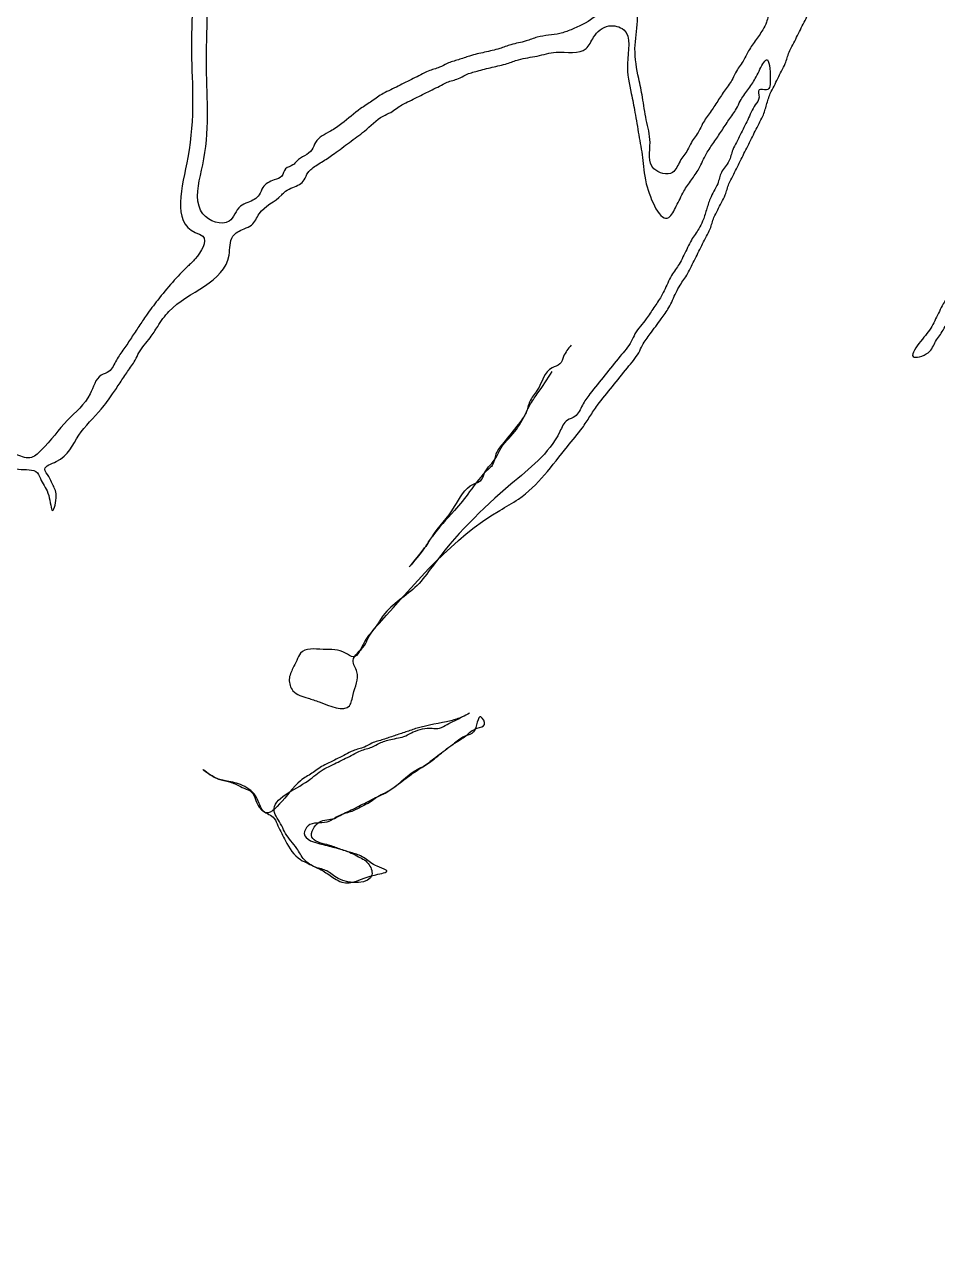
# Model space of a CAD drawing. Header units: metres. Extents: x 0 to 100, y 0 to 141.
# Drawn here: x 74.86 to 80.94, y 21.38 to 29.46 of the extents above; entities that cross this region are included whole.
import ezdxf

# ---------------------------------------------------------------- set-up
doc = ezdxf.new("R2010")
doc.units = ezdxf.units.M

msp = doc.modelspace()

# ---------------------------------------------------------------- linework, layer by layer
for points in [[(76.6, 44.675), (76.575, 44.35), (76.55, 43.675), (76.525, 42.925), (76.5, 42.45), (76.475, 42.05), (76.45, 41.75), (76.425, 41.325), (76.4, 40.85), (76.375, 40.025), (76.35, 39.325), (76.325, 38.75), (76.3, 38.1), (76.275, 37.35), (76.25, 36.6), (76.225, 35.85), (76.2, 35.25), (76.175, 34.575), (76.15, 33.875), (76.125, 33.35), (76.1, 32.6), (76.075, 31.925), (76.05, 31.325), (76.025, 30.625), (76, 29.95), (75.975, 29.275), (75.95, 28.575), (76, 28.075), (76.05, 28.05), (76, 27.9), (75.95, 27.85), (75.75, 27.625), (75.675, 27.525), (75.625, 27.45), (75.575, 27.375), (75.525, 27.3), (75.475, 27.225), (75.425, 27.15), (75.375, 27.125), (75.3, 27), (75.15, 26.825), (74.975, 26.625), (74.9, 26.575), (74.8, 26.6), (74.5, 26.575), (74.4, 26.55), (74.325, 26.525), (73.95, 26.55), (73.675, 26.525), (73.5, 26.4), (73.475, 26.3), (73.425, 26.175), (73.375, 26.15), (73.3, 26.125), (73.2, 26.1), (73.125, 26.075), (73.05, 26.05), (72.975, 26.025), (72.85, 26), (72.8, 25.975), (72.75, 26), (72.675, 26.05), (72.625, 26.075), (72.6, 26.125), (72.55, 26.2), (72.5, 26.225), (72.525, 26.15), (72.625, 26.025), (72.675, 26), (72.75, 25.95), (72.8, 25.925), (72.85, 25.95), (72.975, 25.925), (73.05, 25.95), (73.125, 25.975), (73.2, 26), (73.275, 26.025), (73.375, 26.05), (73.45, 26.075), (73.525, 26.1), (73.55, 26.225), (73.575, 26.3), (73.625, 26.375), (73.675, 26.4), (73.75, 26.45), (73.875, 26.475), (73.975, 26.45), (74.1, 26.425), (74.4, 26.45), (74.475, 26.475), (74.575, 26.5), (74.725, 26.525), (74.825, 26.5), (74.95, 26.475), (74.975, 26.425), (75.025, 26.325), (75.05, 26.225), (75.075, 26.325), (75.05, 26.4), (75.025, 26.45), (75, 26.5), (75.075, 26.55), (75.225, 26.725), (75.375, 26.9), (75.45, 27), (75.5, 27.075), (75.55, 27.15), (75.6, 27.225), (75.625, 27.275), (75.7, 27.375), (75.75, 27.45), (75.825, 27.55), (76.225, 27.925), (76.25, 28.05), (76.325, 28.1), (76.375, 28.125), (76.425, 28.2), (76.575, 28.325), (76.6, 28.35), (76.65, 28.375), (76.725, 28.425), (76.75, 28.475), (76.775, 28.5), (76.85, 28.55), (76.925, 28.6), (77.025, 28.675), (77.125, 28.75), (77.25, 28.85), (77.3, 28.875), (77.375, 28.925), (77.425, 28.95), (77.475, 28.975), (77.525, 29), (77.575, 29.025), (77.625, 29.05), (77.675, 29.075), (77.75, 29.1), (77.8, 29.125), (77.875, 29.15), (77.975, 29.175), (78.075, 29.2), (78.15, 29.225), (78.275, 29.25), (78.4, 29.275), (78.6, 29.3), (78.65, 29.375), (78.75, 29.45), (78.85, 29.425), (78.875, 29.2), (78.9, 29), (78.925, 28.875), (78.95, 28.725), (78.975, 28.575), (79, 28.4), (79.15, 28.175), (79.2, 28.25), (79.225, 28.3), (79.25, 28.35), (79.3, 28.425), (79.35, 28.5), (79.375, 28.55), (79.4, 28.6), (79.45, 28.675), (79.5, 28.75), (79.55, 28.825), (79.6, 28.9), (79.625, 28.95), (79.675, 29.025), (79.725, 29.1), (79.75, 29.15), (79.8, 29.225), (79.825, 29.1), (79.8, 29.025), (79.75, 29.025), (79.75, 28.975), (79.725, 28.925), (79.675, 28.825), (79.65, 28.775), (79.625, 28.725), (79.6, 28.675), (79.575, 28.625), (79.55, 28.55), (79.5, 28.475), (79.475, 28.4), (79.45, 28.35), (79.425, 28.3), (79.4, 28.225), (79.375, 28.15), (79.35, 28.1), (79.3, 28.025), (79.275, 27.975), (79.25, 27.925), (79.225, 27.875), (79.175, 27.8), (79.125, 27.7), (79.1, 27.65), (79.05, 27.575), (79, 27.5), (78.925, 27.4), (78.9, 27.35), (78.825, 27.25), (78.725, 27.125), (78.625, 27), (78.575, 26.925), (78.525, 26.85), (78.475, 26.825), (78.425, 26.75), (78.1, 26.4), (77.575, 25.85), (77.475, 25.725), (77.25, 25.525), (77.2, 25.45), (77.125, 25.35), (77.05, 25.25), (77, 25.275), (76.85, 25.3), (76.7, 25.275), (76.675, 25.225), (76.65, 25.175), (76.625, 25.1), (76.65, 25.025), (76.75, 24.975), (76.825, 24.95), (77.025, 24.925), (77.05, 25), (77.075, 25.15), (77.05, 25.225), (77.125, 25.325), (77.15, 25.375), (77.225, 25.475), (78.025, 26.225), (78.15, 26.3), (78.475, 26.65), (78.575, 26.775), (78.625, 26.85), (78.675, 26.925), (78.775, 27.05), (78.875, 27.175), (78.95, 27.275), (78.975, 27.325), (79.025, 27.4), (79.1, 27.5), (79.15, 27.575), (79.175, 27.625), (79.225, 27.725), (79.275, 27.8), (79.3, 27.85), (79.325, 27.9), (79.35, 27.95), (79.375, 28), (79.4, 28.05), (79.425, 28.1), (79.45, 28.175), (79.475, 28.225), (79.5, 28.275), (79.525, 28.325), (79.55, 28.4), (79.575, 28.45), (79.6, 28.5), (79.625, 28.55), (79.65, 28.6), (79.675, 28.65), (79.7, 28.7), (79.75, 28.8), (79.775, 28.85), (79.8, 28.925), (79.825, 29), (79.85, 29.05), (79.875, 29.1), (79.9, 29.15), (79.925, 29.2), (79.95, 29.275), (79.975, 29.325), (80, 29.375), (80.025, 29.425), (80.05, 29.475), (80.075, 29.525), (80.1, 29.575), (80.15, 29.65), (80.2, 29.725), (80.25, 29.8), (80.275, 29.85), (80.325, 29.925), (80.35, 29.975), (80.4, 30.05), (80.425, 30.1), (80.45, 30.15), (80.675, 30.4), (80.75, 30.45), (80.825, 30.5), (80.875, 30.525), (80.825, 30.575), (80.875, 30.675), (80.95, 30.7), (81, 30.775), (81.05, 30.8), (81.1, 30.825), (81.2, 30.9), (81.225, 30.925), (81.35, 31.025), (81.375, 30.55), (81.4, 30.375), (81.425, 30.25), (81.45, 30.1), (81.475, 29.975), (81.5, 29.8), (81.525, 29.175), (81.5, 29), (81.475, 28.875), (81.45, 28.725), (81.425, 28.65), (81.4, 28.55), (81.375, 28.45), (81.35, 28.375), (81.325, 28.3), (81.3, 28.25), (81.275, 28.175), (81.25, 28.125), (81.225, 28.075), (81.2, 28), (81.175, 27.95), (81.15, 27.9), (81.125, 27.85), (81.1, 27.8), (81.05, 27.725), (81.025, 27.675), (80.975, 27.6), (80.95, 27.55), (80.925, 27.5), (80.9, 27.45), (80.825, 27.35), (80.775, 27.25), (80.875, 27.275), (80.925, 27.35), (80.975, 27.425), (81, 27.475), (81.025, 27.525), (81.075, 27.6), (81.1, 27.65), (81.15, 27.725), (81.175, 27.775), (81.2, 27.825), (81.225, 27.875), (81.25, 27.95), (81.275, 28), (81.3, 28.05), (81.325, 28.1), (81.35, 28.175), (81.375, 28.25), (81.4, 28.325), (81.425, 28.4), (81.45, 28.5), (81.475, 28.6), (81.5, 28.675), (81.525, 28.825), (81.55, 28.95), (81.575, 29.125), (81.6, 29.35), (81.575, 29.525), (81.55, 29.85), (81.525, 30.025), (81.5, 30.15), (81.475, 30.3), (81.45, 30.425), (81.425, 30.6), (81.4, 31.075), (81.375, 31.2), (81.275, 31.225), (81.25, 31.125), (81.225, 31.075), (81.175, 31), (81.125, 30.925), (81.05, 30.875), (81, 30.85), (80.925, 30.8), (80.875, 30.775), (80.825, 30.75), (80.775, 30.725), (80.675, 30.65), (80.55, 30.55), (80.35, 30.375), (80.3, 30.3), (80.275, 30.25), (80.25, 30.2), (80.225, 30.15), (80.2, 30.1), (80.15, 30.075), (80.125, 30), (80.1, 29.95), (80.05, 29.875), (80.025, 29.825), (79.975, 29.75), (79.95, 29.675), (79.9, 29.6), (79.825, 29.55), (79.8, 29.475), (79.775, 29.425), (79.725, 29.35), (79.675, 29.275), (79.65, 29.225), (79.6, 29.15), (79.575, 29.1), (79.525, 29.025), (79.475, 28.95), (79.425, 28.875), (79.375, 28.8), (79.35, 28.75), (79.3, 28.675), (79.275, 28.625), (79.225, 28.55), (79.175, 28.475), (79.05, 28.5), (79.025, 28.675), (79, 28.825), (78.975, 28.975), (78.95, 29.1), (78.925, 29.3), (78.9, 29.65), (78.825, 29.7), (78.775, 29.675), (78.75, 29.625), (78.5, 29.425), (78.425, 29.4), (78.275, 29.375), (78.2, 29.35), (78.1, 29.325), (78.025, 29.3), (77.925, 29.275), (77.825, 29.25), (77.75, 29.225), (77.675, 29.2), (77.625, 29.175), (77.55, 29.15), (77.5, 29.125), (77.45, 29.1), (77.4, 29.075), (77.35, 29.05), (77.3, 29.025), (77.25, 29), (77.175, 28.95), (77.1, 28.9), (76.975, 28.8), (76.9, 28.75), (76.8, 28.675), (76.775, 28.625), (76.675, 28.55), (76.65, 28.525), (76.6, 28.5), (76.575, 28.45), (76.525, 28.425), (76.45, 28.375), (76.425, 28.325), (76.35, 28.275), (76.3, 28.25), (76.225, 28.15), (76.05, 28.2), (76.025, 28.25), (76.05, 28.525), (76.075, 29.175), (76.1, 29.9), (76.125, 30.5), (76.15, 31.275), (76.175, 31.875), (76.2, 32.55), (76.225, 33.225), (76.25, 33.825), (76.275, 34.525), (76.3, 35.2), (76.325, 35.8), (76.35, 36.525), (76.375, 37.3), (76.4, 38), (76.425, 38.7), (76.45, 39.275), (76.475, 39.925), (76.5, 40.425), (76.525, 41.125), (76.55, 41.7), (76.575, 41.8), (76.55, 42.025), (76.525, 42.075), (76.55, 42.45), (76.575, 42.825), (76.6, 43.475), (76.575, 43.55), (76.6, 43.675), (76.625, 44.175), (76.6, 44.25), (76.625, 44.3), (76.65, 44.55), (76.775, 44.525), (76.85, 44.5), (77.05, 44.525), (77.025, 44.55), (76.875, 44.525), (76.8, 44.55), (76.725, 44.575), (76.7, 44.625), (76.65, 44.65)], [(78.5, 27.325), (78.45, 27.25), (78.425, 27.2), (78.375, 27.175), (78.275, 27.025), (78.225, 26.95), (78.2, 26.875), (78.15, 26.8), (78.05, 26.675), (78, 26.6), (77.975, 26.525), (77.95, 26.5), (77.825, 26.35), (77.725, 26.225), (77.575, 26.05), (77.525, 25.975), (77.425, 25.85), (77.525, 25.975), (77.575, 26.05), (77.725, 26.25), (77.85, 26.4), (77.9, 26.425), (77.925, 26.475), (78, 26.575), (78.025, 26.625), (78.125, 26.75), (78.2, 26.875), (78.225, 26.925), (78.275, 27), (78.375, 27.15)], [(77.825, 24.875), (77.775, 24.85), (77.7, 24.825), (77.475, 24.775), (77.4, 24.75), (77.325, 24.725), (77.25, 24.7), (77.175, 24.675), (77.125, 24.65), (77.05, 24.625), (77, 24.6), (76.95, 24.575), (76.9, 24.55), (76.85, 24.525), (76.775, 24.475), (76.7, 24.425), (76.45, 24.225), (76.425, 24.275), (76.4, 24.325), (76.3, 24.4), (76.2, 24.425), (76.125, 24.45), (76.05, 24.5), (76.125, 24.45), (76.2, 24.425), (76.275, 24.4), (76.325, 24.375), (76.375, 24.35), (76.4, 24.3), (76.425, 24.25), (76.45, 24.225), (76.525, 24.175), (76.55, 24.125), (76.575, 24.075), (76.6, 24.025), (76.7, 23.9), (76.75, 23.875), (76.8, 23.85), (76.85, 23.825), (76.925, 23.775), (76.975, 23.75), (77.2, 23.8), (77.275, 23.825), (77.225, 23.85), (77.175, 23.875), (77.1, 23.925), (77.025, 23.95), (76.95, 23.975), (76.875, 24), (76.775, 24.05), (76.825, 24.15), (76.925, 24.175), (76.975, 24.2), (77.025, 24.225), (77.125, 24.275), (77.225, 24.325), (77.275, 24.35), (77.375, 24.425), (77.475, 24.5), (77.525, 24.525), (77.625, 24.6), (77.725, 24.675), (77.8, 24.725), (77.875, 24.775), (77.925, 24.8), (77.9, 24.85), (77.85, 24.75), (77.8, 24.725), (77.725, 24.675), (77.625, 24.6), (77.525, 24.525), (77.45, 24.475), (77.35, 24.4), (77.275, 24.35), (77.225, 24.325), (77.15, 24.275), (77.1, 24.25), (77.05, 24.225), (76.975, 24.2), (76.925, 24.175), (76.875, 24.15), (76.75, 24.125), (76.725, 24.075), (76.85, 24), (76.95, 23.975), (77.025, 23.95), (77.075, 23.925), (77.15, 23.875), (77.175, 23.8), (76.95, 23.775), (76.875, 23.825), (76.8, 23.85), (76.725, 23.9), (76.675, 23.975), (76.6, 24.075), (76.575, 24.125), (76.525, 24.225), (76.75, 24.425), (76.85, 24.5), (76.9, 24.525), (76.95, 24.55), (77, 24.575), (77.05, 24.6), (77.1, 24.625), (77.175, 24.65), (77.225, 24.675), (77.3, 24.7), (77.4, 24.725), (77.45, 24.75), (77.575, 24.775), (77.625, 24.775), (77.675, 24.8), (77.725, 24.825), (77.775, 24.85)]]:
    msp.add_spline(points, degree=3)

doc.saveas('drawing.dxf')
